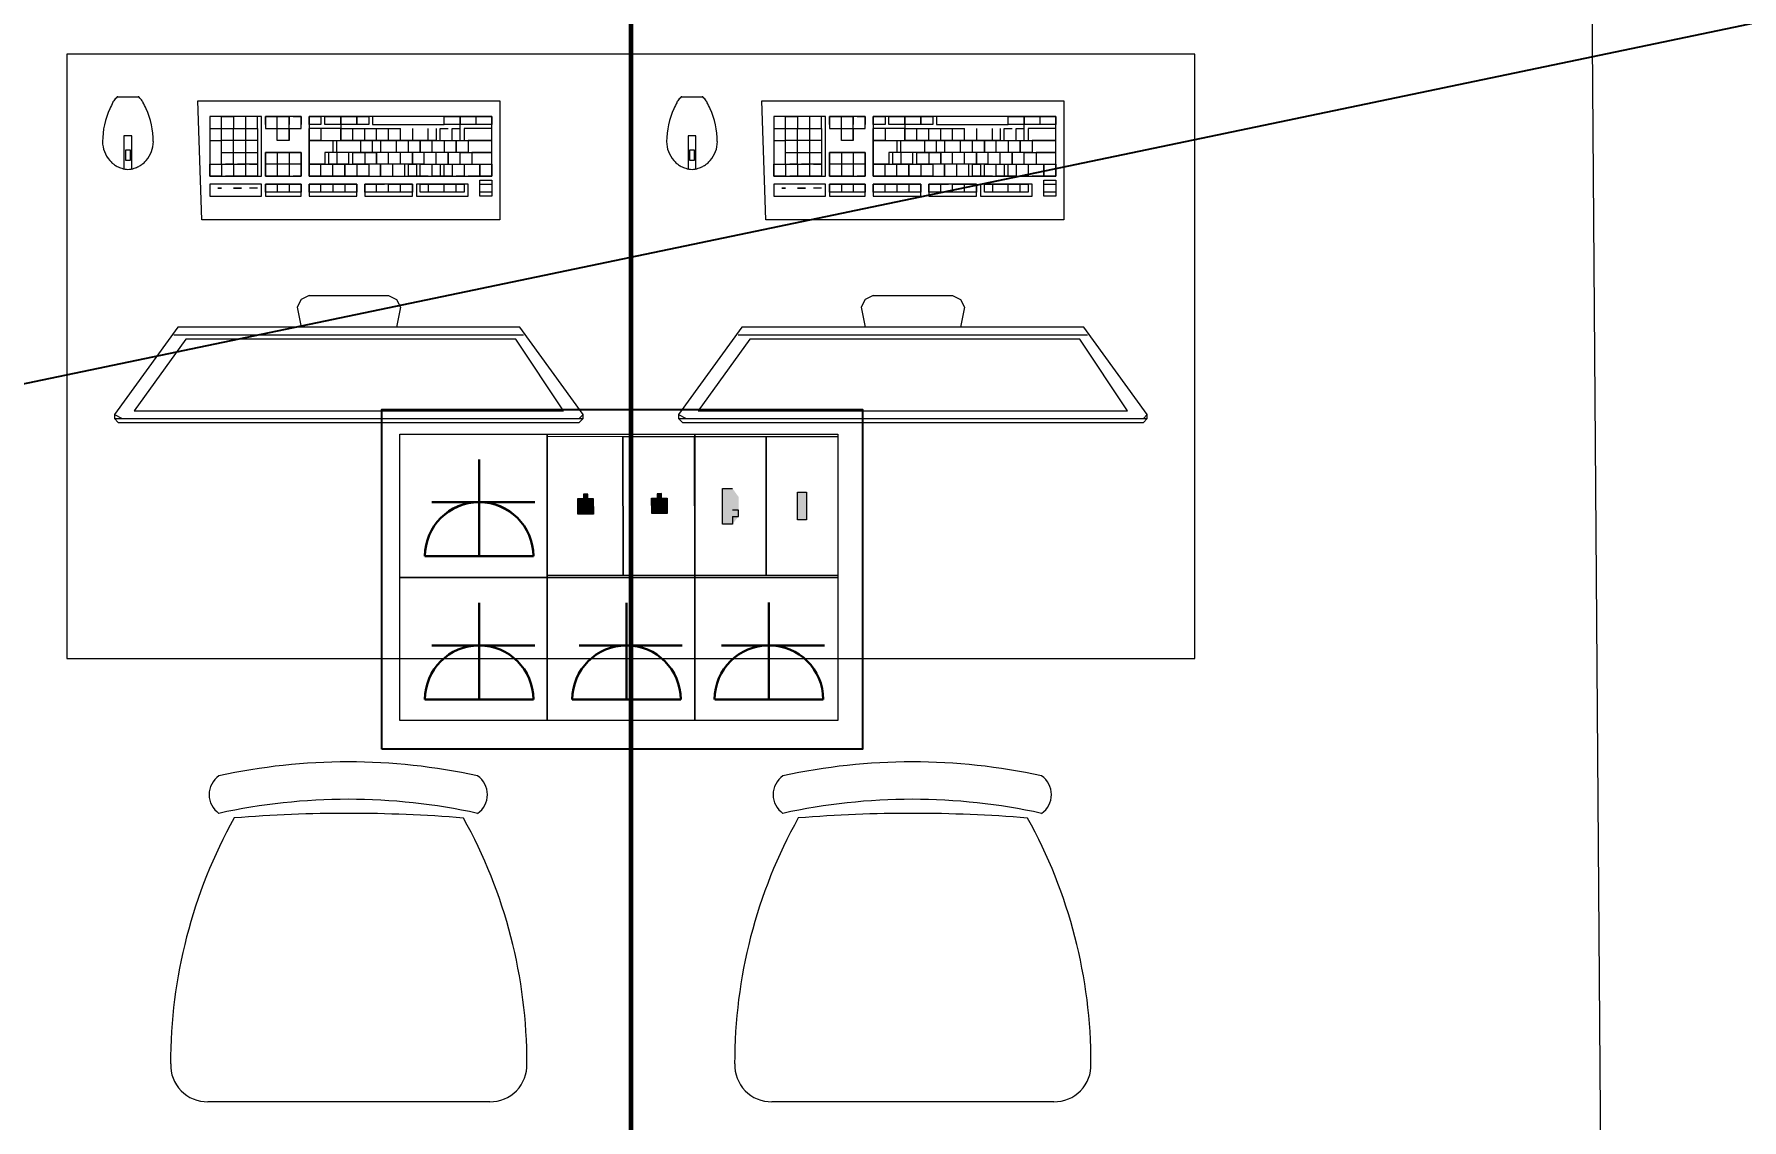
# Model space of a CAD drawing. Header units: millimetres. Extents: x -32 to 417638015, y -35 to 175284279.
# Drawn here: x 417443556 to 417445676, y 175256852 to 175258199 of the extents above; entities that cross this region are included whole.
import ezdxf
from ezdxf import colors
from ezdxf.entities.mleader import LeaderData, LeaderLine
from ezdxf.math import Vec2, Vec3

# ---------------------------------------------------------------- set-up
doc = ezdxf.new("R2010")
doc.units = ezdxf.units.MM
for name, color, linetype, lineweight in [('_ЭМ_В полу', 26, 'Кабель в трубе', 60), ('Перекрытие', 7, 'Continuous', 18), ('ТХ', 5, 'Continuous', 0), ('ТХ_Задание ЭОМ_СС', 6, 'Continuous', 0), ('ШТРИХОВКА', 252, 'Continuous', 15), ('Электро', 250, 'Continuous', 25), ('ЭОМ_Кабель для СУП', 150, 'Continuous', 9)]:
    doc.layers.add(name, color=color, linetype=linetype, lineweight=lineweight)
for name, color, linetype in [('_ЭМ_Надписи', 7, 'Continuous'), ('PDF _СС_розетки', 7, 'Continuous'), ('ВНУТРЯНКА', 1, 'Continuous')]:
    doc.layers.add(name, color=color, linetype=linetype)
doc.layers.add('PDF _ЭОМ _розетки', color=7, linetype='Continuous', true_color=0xeb0000)
doc.styles.add('ELine', font='txt.shx')
doc.styles.add('ЭОМ', font='isocpeur.ttf', dxfattribs={"width": 0.85, "height": 250})
doc.linetypes.add('TRAY', pattern='A,12.119257,["_",ELine,S=4.5,R=90,X=0,Y=-1.555839],0.750382,["_",ELine,S=4.5,R=0,X=0,Y=-0.805849],1.314849,["_",ELine,S=4.5,R=0,X=0,Y=-0.805849],2.250029,["_",ELine,S=4.5,R=90,X=0,Y=-1.555839],13.565483', length=30)
doc.linetypes.add('Кабель в трубе', pattern='A,8,[133,ltypeshp.shx,S=1,R=0,X=10,Y=1.3],-3,[130,ltypeshp.shx,S=1.5,R=-45,X=-1.5,Y=0],8', length=19)

# ---------------------------------------------------------------- blocks, each defined once
blk = doc.blocks.new('_ЭМ_ТХ2_4 Этаж')
at = {"color": 8, "linetype": 'Continuous'}
for p, q in [((59869.4, 25179.6), (59519.3, 25179.6)), ((60569.4, 25179.6), (60219.3, 25179.6))]:
    blk.add_line(p, q, dxfattribs=at)
for centre, radius, start, end in [((59549, 25560.7), 28.1, 124.2904, 235.7099), ((59693.6, 24853.9), 747.5, 77.6022, 102.398), ((59838.3, 25560.7), 28.1, 304.2917, 55.7085), ((60249, 25560.7), 28.1, 124.2904, 235.7099), ((60393.6, 24853.9), 747.5, 77.6022, 102.398), ((60538.3, 25560.7), 28.1, 304.2917, 55.7085), ((59693.6, 24807.4), 747.5, 77.6022, 102.398), ((60393.6, 24807.4), 747.5, 77.6022, 102.398), ((60097.7, 25228), 624.5, 150.8941, 180.122), ((59693.6, 23775.6), 1761.9, 85.3454, 94.6062), ((59290.9, 25228), 624.5, 359.8785, 29.0932), ((60797.7, 25228), 624.5, 150.8941, 180.122), ((60393.6, 23775.6), 1761.9, 85.3454, 94.6062), ((59990.9, 25228), 624.5, 359.8785, 29.0932), ((59518.7, 25225), 45.4, 177.8134, 270.7481), ((59870, 25225), 45.4, 269.2521, 2.1865), ((60218.7, 25225), 45.4, 177.8134, 270.7481), ((60570, 25225), 45.4, 269.2521, 2.1865)]:
    blk.add_arc(centre, radius, start, end, dxfattribs=at)
at = {"layer": 'ТХ', "color": 8, "linetype": 'Continuous', "ltscale": 100}
for p, q in [((59407.5, 26426.8), (59418.2, 26426.8)), ((59418.2, 26426.8), (59433, 26426.8)), ((60107.5, 26426.8), (60118.2, 26426.8)), ((60118.2, 26426.8), (60133, 26426.8)), ((59635.2, 26175.3), (59630.2, 26165.5)), ((59635.2, 26175.3), (59630.2, 26165.5)), ((59645, 26180.2), (59635.2, 26175.3)), ((59645, 26180.2), (59635.2, 26175.3)), ((59645, 26180.2), (59694.3, 26180.2)), ((59645, 26180.2), (59694.3, 26180.2)), ((59694.3, 26180.2), (59743.7, 26180.2)), ((59694.3, 26180.2), (59743.7, 26180.2)), ((59743.7, 26180.2), (59753.5, 26175.3)), ((59743.7, 26180.2), (59753.5, 26175.3)), ((59753.5, 26175.3), (59758.4, 26165.5)), ((59753.5, 26175.3), (59758.4, 26165.5)), ((60335.2, 26175.3), (60330.2, 26165.5)), ((60335.2, 26175.3), (60330.2, 26165.5)), ((60345, 26180.2), (60335.2, 26175.3)), ((60345, 26180.2), (60335.2, 26175.3)), ((60345, 26180.2), (60394.3, 26180.2)), ((60345, 26180.2), (60394.3, 26180.2)), ((60394.3, 26180.2), (60443.7, 26180.2)), ((60394.3, 26180.2), (60443.7, 26180.2)), ((60443.7, 26180.2), (60453.5, 26175.3)), ((60443.7, 26180.2), (60453.5, 26175.3)), ((60453.5, 26175.3), (60458.4, 26165.5)), ((60453.5, 26175.3), (60458.4, 26165.5)), ((59630.2, 26165.5), (59635.2, 26140.8)), ((59758.4, 26165.5), (59753.5, 26140.8)), ((60330.2, 26165.5), (60335.2, 26140.8)), ((60458.4, 26165.5), (60453.5, 26140.8))]:
    blk.add_line(p, q, dxfattribs=at)
at = {"layer": 'ТХ', "color": 8}
for points in [[(59344.3, 25729.6), (60744.3, 25729.6), (60744.3, 26479.6), (59344.3, 26479.6)], [(59417.6, 26347.9), (59417.6, 26360.8), (59422.9, 26360.8), (59422.9, 26347.9)], [(60117.6, 26347.9), (60117.6, 26360.8), (60122.9, 26360.8), (60122.9, 26347.9)]]:
    blk.add_lwpolyline(points, close=True, dxfattribs=at)
at = {"layer": 'ТХ', "color": 8, "linetype": 'Continuous', "ltscale": 100}
for points in [[(59506.9, 26421.9), (59881.7, 26421.9)], [(59881.7, 26273.9), (59511.9, 26273.9), (59506.9, 26421.9)], [(59881.7, 26421.9), (59881.7, 26273.9)], [(60206.9, 26421.9), (60581.7, 26421.9)], [(60581.7, 26273.9), (60211.9, 26273.9), (60206.9, 26421.9)], [(60581.7, 26421.9), (60581.7, 26273.9)], [(59521.7, 26402.2), (59521.7, 26328.2)], [(59585.8, 26402.2), (59521.7, 26402.2)], [(59521.7, 26402.2), (59521.7, 26343)], [(59536.5, 26402.2), (59521.7, 26402.2)], [(59521.7, 26387.4), (59551.3, 26387.4)], [(59536.5, 26343), (59536.5, 26402.2)], [(59536.5, 26402.2), (59551.3, 26402.2)], [(59536.5, 26387.4), (59536.5, 26402.2)], [(59536.5, 26343), (59536.5, 26387.4)], [(59551.3, 26402.2), (59551.3, 26387.4)], [(59551.3, 26402.2), (59551.3, 26387.4)], [(59551.3, 26343), (59551.3, 26387.4)], [(59551.3, 26387.4), (59580.9, 26387.4)], [(59580.9, 26402.2), (59556.3, 26402.2)], [(59556.3, 26387.4), (59580.9, 26387.4)], [(59566.1, 26402.2), (59566.1, 26328.2)], [(59580.9, 26387.4), (59580.9, 26402.2)], [(59580.9, 26387.4), (59580.9, 26343)], [(59585.8, 26328.2), (59585.8, 26402.2)], [(59590.8, 26402.2), (59620.4, 26402.2)], [(59590.8, 26392.3), (59590.8, 26402.2)], [(59590.8, 26402.2), (59590.8, 26387.4)], [(59635.2, 26402.2), (59590.8, 26402.2)], [(59590.8, 26387.4), (59605.6, 26387.4)], [(59590.8, 26387.4), (59635.2, 26387.4)], [(59605.6, 26387.4), (59605.6, 26402.2)], [(59605.6, 26372.6), (59605.6, 26387.4)], [(59620.4, 26372.6), (59605.6, 26372.6), (59605.6, 26387.4)], [(59620.4, 26402.2), (59620.4, 26392.3)], [(59620.4, 26372.6), (59620.4, 26402.2)], [(59620.4, 26387.4), (59620.4, 26372.6)], [(59625.3, 26402.2), (59635.2, 26402.2)], [(59635.2, 26402.2), (59635.2, 26392.3)], [(59635.2, 26387.4), (59635.2, 26402.2)], [(59645, 26402.2), (59645, 26328.2)], [(59871.9, 26402.2), (59645, 26402.2)], [(59645, 26402.2), (59659.8, 26402.2)], [(59645, 26392.3), (59645, 26402.2)], [(59659.8, 26392.3), (59645, 26392.3)], [(59645, 26372.6), (59645, 26387.4)], [(59684.5, 26387.4), (59645, 26387.4)], [(59659.8, 26402.2), (59659.8, 26392.3)], [(59659.8, 26372.6), (59684.5, 26372.6), (59684.5, 26387.4)], [(59659.8, 26387.4), (59659.8, 26372.6)], [(59659.8, 26387.4), (59659.8, 26372.6)], [(59664.7, 26402.2), (59684.5, 26402.2)], [(59664.7, 26392.3), (59664.7, 26402.2)], [(59684.5, 26392.3), (59664.7, 26392.3)], [(59684.5, 26402.2), (59719, 26402.2)], [(59684.5, 26402.2), (59684.5, 26372.6)], [(59684.5, 26392.3), (59684.5, 26402.2)], [(59719, 26392.3), (59684.5, 26392.3)], [(59684.5, 26387.4), (59714.1, 26387.4)], [(59699.3, 26372.6), (59699.3, 26387.4)], [(59704.2, 26392.3), (59704.2, 26402.2)], [(59704.2, 26402.2), (59704.2, 26392.3)], [(59714.1, 26372.6), (59714.1, 26387.4)], [(59714.1, 26387.4), (59758.4, 26387.4)], [(59719, 26402.2), (59719, 26392.3)], [(59723.9, 26402.2), (59723.9, 26392.3)], [(59812.7, 26402.2), (59723.9, 26402.2)], [(59723.9, 26392.3), (59812.7, 26392.3)], [(59728.9, 26372.6), (59728.9, 26387.4)], [(59743.7, 26372.6), (59743.7, 26387.4)], [(59758.4, 26372.6), (59758.4, 26387.4)], [(59773.2, 26387.4), (59773.2, 26372.6)], [(59793, 26372.6), (59793, 26387.4)], [(59802.8, 26387.4), (59802.8, 26372.6)], [(59807.8, 26387.4), (59817.6, 26387.4)], [(59807.8, 26372.6), (59807.8, 26387.4)], [(59812.7, 26402.2), (59832.4, 26402.2)], [(59812.7, 26392.3), (59812.7, 26402.2)], [(59812.7, 26392.3), (59812.7, 26402.2)], [(59871.9, 26392.3), (59812.7, 26392.3)], [(59822.6, 26387.4), (59832.4, 26387.4)], [(59822.6, 26372.6), (59822.6, 26387.4)], [(59832.4, 26402.2), (59871.9, 26402.2)], [(59832.4, 26372.6), (59832.4, 26402.2)], [(59832.4, 26402.2), (59832.4, 26392.3)], [(59837.4, 26387.4), (59837.4, 26372.6)], [(59871.9, 26387.4), (59837.4, 26387.4)], [(59852.1, 26402.2), (59852.1, 26392.3)], [(59871.9, 26328.2), (59871.9, 26402.2)], [(59871.9, 26402.2), (59871.9, 26392.3)], [(59871.9, 26372.6), (59871.9, 26387.4)], [(60221.7, 26402.2), (60221.7, 26328.2)], [(60285.8, 26402.2), (60221.7, 26402.2)], [(60221.7, 26402.2), (60221.7, 26343)], [(60236.5, 26402.2), (60221.7, 26402.2)], [(60221.7, 26387.4), (60251.3, 26387.4)], [(60236.5, 26343), (60236.5, 26402.2)], [(60236.5, 26402.2), (60251.3, 26402.2)], [(60236.5, 26387.4), (60236.5, 26402.2)], [(60236.5, 26343), (60236.5, 26387.4)], [(60251.3, 26402.2), (60251.3, 26387.4)], [(60251.3, 26402.2), (60251.3, 26387.4)], [(60251.3, 26343), (60251.3, 26387.4)], [(60251.3, 26387.4), (60280.9, 26387.4)], [(60280.9, 26402.2), (60256.3, 26402.2)], [(60256.3, 26387.4), (60280.9, 26387.4)], [(60266.1, 26402.2), (60266.1, 26328.2)], [(60280.9, 26387.4), (60280.9, 26402.2)], [(60280.9, 26387.4), (60280.9, 26343)], [(60285.8, 26328.2), (60285.8, 26402.2)], [(60290.8, 26402.2), (60320.4, 26402.2)], [(60290.8, 26392.3), (60290.8, 26402.2)], [(60290.8, 26402.2), (60290.8, 26387.4)], [(60335.2, 26402.2), (60290.8, 26402.2)], [(60290.8, 26387.4), (60305.6, 26387.4)], [(60290.8, 26387.4), (60335.2, 26387.4)], [(60305.6, 26387.4), (60305.6, 26402.2)], [(60305.6, 26372.6), (60305.6, 26387.4)], [(60320.4, 26372.6), (60305.6, 26372.6), (60305.6, 26387.4)], [(60320.4, 26402.2), (60320.4, 26392.3)], [(60320.4, 26372.6), (60320.4, 26402.2)], [(60320.4, 26387.4), (60320.4, 26372.6)], [(60325.3, 26402.2), (60335.2, 26402.2)], [(60335.2, 26402.2), (60335.2, 26392.3)], [(60335.2, 26387.4), (60335.2, 26402.2)], [(60345, 26402.2), (60345, 26328.2)], [(60571.9, 26402.2), (60345, 26402.2)], [(60345, 26402.2), (60359.8, 26402.2)], [(60345, 26392.3), (60345, 26402.2)], [(60359.8, 26392.3), (60345, 26392.3)], [(60345, 26372.6), (60345, 26387.4)], [(60384.5, 26387.4), (60345, 26387.4)], [(60359.8, 26402.2), (60359.8, 26392.3)], [(60359.8, 26372.6), (60384.5, 26372.6), (60384.5, 26387.4)], [(60359.8, 26387.4), (60359.8, 26372.6)], [(60359.8, 26387.4), (60359.8, 26372.6)], [(60364.7, 26402.2), (60384.5, 26402.2)], [(60364.7, 26392.3), (60364.7, 26402.2)], [(60384.5, 26392.3), (60364.7, 26392.3)], [(60384.5, 26402.2), (60419, 26402.2)], [(60384.5, 26402.2), (60384.5, 26372.6)], [(60384.5, 26392.3), (60384.5, 26402.2)], [(60419, 26392.3), (60384.5, 26392.3)], [(60384.5, 26387.4), (60414.1, 26387.4)], [(60399.3, 26372.6), (60399.3, 26387.4)], [(60404.2, 26392.3), (60404.2, 26402.2)], [(60404.2, 26402.2), (60404.2, 26392.3)], [(60414.1, 26372.6), (60414.1, 26387.4)], [(60414.1, 26387.4), (60458.4, 26387.4)], [(60419, 26402.2), (60419, 26392.3)], [(60423.9, 26402.2), (60423.9, 26392.3)], [(60512.7, 26402.2), (60423.9, 26402.2)], [(60423.9, 26392.3), (60512.7, 26392.3)], [(60428.9, 26372.6), (60428.9, 26387.4)], [(60443.7, 26372.6), (60443.7, 26387.4)], [(60458.4, 26372.6), (60458.4, 26387.4)], [(60473.2, 26387.4), (60473.2, 26372.6)], [(60493, 26372.6), (60493, 26387.4)], [(60502.8, 26387.4), (60502.8, 26372.6)], [(60507.8, 26387.4), (60517.6, 26387.4)], [(60507.8, 26372.6), (60507.8, 26387.4)], [(60512.7, 26402.2), (60532.4, 26402.2)], [(60512.7, 26392.3), (60512.7, 26402.2)], [(60512.7, 26392.3), (60512.7, 26402.2)], [(60571.9, 26392.3), (60512.7, 26392.3)], [(60522.6, 26387.4), (60532.4, 26387.4)], [(60522.6, 26372.6), (60522.6, 26387.4)], [(60532.4, 26402.2), (60571.9, 26402.2)], [(60532.4, 26372.6), (60532.4, 26402.2)], [(60532.4, 26402.2), (60532.4, 26392.3)], [(60537.4, 26387.4), (60537.4, 26372.6)], [(60571.9, 26387.4), (60537.4, 26387.4)], [(60552.1, 26402.2), (60552.1, 26392.3)], [(60571.9, 26328.2), (60571.9, 26402.2)], [(60571.9, 26402.2), (60571.9, 26392.3)], [(60571.9, 26372.6), (60571.9, 26387.4)], [(59521.7, 26372.6), (59536.5, 26372.6)], [(59566.1, 26372.6), (59536.5, 26372.6)], [(59580.9, 26372.6), (59566.1, 26372.6)], [(59620.4, 26372.6), (59605.6, 26372.6)], [(59645, 26372.6), (59674.6, 26372.6)], [(59659.8, 26372.6), (59645, 26372.6)], [(59645, 26343), (59645, 26372.6)], [(59674.6, 26372.6), (59674.6, 26357.8), (59664.7, 26357.8), (59664.7, 26343)], [(59679.5, 26357.8), (59679.5, 26372.6)], [(59679.5, 26372.6), (59689.4, 26372.6)], [(59802.8, 26372.6), (59684.5, 26372.6)], [(59689.4, 26372.6), (59797.9, 26372.6)], [(59709.1, 26357.8), (59709.1, 26372.6)], [(59728.9, 26372.6), (59714.1, 26372.6)], [(59723.9, 26357.8), (59723.9, 26372.6)], [(59733.8, 26372.6), (59733.8, 26357.8)], [(59753.5, 26357.8), (59753.5, 26372.6)], [(59768.3, 26357.8), (59768.3, 26372.6)], [(59797.9, 26372.6), (59812.7, 26372.6)], [(59797.9, 26357.8), (59797.9, 26372.6)], [(59807.8, 26372.6), (59842.3, 26372.6)], [(59812.7, 26372.6), (59812.7, 26357.8)], [(59827.5, 26372.6), (59827.5, 26357.8)], [(59827.5, 26357.8), (59827.5, 26372.6)], [(59837.4, 26372.6), (59871.9, 26372.6)], [(59871.9, 26372.6), (59842.3, 26372.6)], [(59842.3, 26372.6), (59842.3, 26357.8)], [(59842.3, 26372.6), (59842.3, 26357.8)], [(59847.2, 26343), (59871.9, 26343), (59871.9, 26357.8), (59871.9, 26372.6)], [(60221.7, 26372.6), (60236.5, 26372.6)], [(60266.1, 26372.6), (60236.5, 26372.6)], [(60280.9, 26372.6), (60266.1, 26372.6)], [(60320.4, 26372.6), (60305.6, 26372.6)], [(60345, 26372.6), (60374.6, 26372.6)], [(60359.8, 26372.6), (60345, 26372.6)], [(60345, 26343), (60345, 26372.6)], [(60374.6, 26372.6), (60374.6, 26357.8), (60364.7, 26357.8), (60364.7, 26343)], [(60379.5, 26357.8), (60379.5, 26372.6)], [(60379.5, 26372.6), (60389.4, 26372.6)], [(60502.8, 26372.6), (60384.5, 26372.6)], [(60389.4, 26372.6), (60497.9, 26372.6)], [(60409.1, 26357.8), (60409.1, 26372.6)], [(60428.9, 26372.6), (60414.1, 26372.6)], [(60423.9, 26357.8), (60423.9, 26372.6)], [(60433.8, 26372.6), (60433.8, 26357.8)], [(60453.5, 26357.8), (60453.5, 26372.6)], [(60468.3, 26357.8), (60468.3, 26372.6)], [(60497.9, 26372.6), (60512.7, 26372.6)], [(60497.9, 26357.8), (60497.9, 26372.6)], [(60507.8, 26372.6), (60542.3, 26372.6)], [(60512.7, 26372.6), (60512.7, 26357.8)], [(60527.5, 26372.6), (60527.5, 26357.8)], [(60527.5, 26357.8), (60527.5, 26372.6)], [(60537.4, 26372.6), (60571.9, 26372.6)], [(60571.9, 26372.6), (60542.3, 26372.6)], [(60542.3, 26372.6), (60542.3, 26357.8)], [(60542.3, 26372.6), (60542.3, 26357.8)], [(60547.2, 26343), (60571.9, 26343), (60571.9, 26357.8), (60571.9, 26372.6)], [(59536.5, 26357.8), (59551.3, 26357.8)], [(59551.3, 26357.8), (59580.9, 26357.8)], [(59590.8, 26343), (59590.8, 26357.8)], [(59590.8, 26357.8), (59590.8, 26328.2)], [(59590.8, 26357.8), (59635.2, 26357.8)], [(59635.2, 26357.8), (59590.8, 26357.8)], [(59605.6, 26357.8), (59605.6, 26343)], [(59620.4, 26357.8), (59620.4, 26328.2)], [(59635.2, 26328.2), (59635.2, 26357.8)], [(59635.2, 26357.8), (59635.2, 26343)], [(59704.2, 26357.8), (59669.7, 26357.8)], [(59669.7, 26343), (59669.7, 26357.8)], [(59679.5, 26357.8), (59679.5, 26343)], [(59694.3, 26343), (59694.3, 26357.8)], [(59699.3, 26343), (59699.3, 26357.8)], [(59699.3, 26357.8), (59728.9, 26357.8)], [(59723.9, 26357.8), (59704.2, 26357.8)], [(59714.1, 26357.8), (59714.1, 26343)], [(59827.5, 26357.8), (59723.9, 26357.8)], [(59728.9, 26343), (59728.9, 26357.8)], [(59728.9, 26357.8), (59728.9, 26343)], [(59743.7, 26343), (59743.7, 26357.8)], [(59758.4, 26343), (59758.4, 26357.8)], [(59773.2, 26357.8), (59773.2, 26343)], [(59773.2, 26343), (59773.2, 26357.8)], [(59788, 26343), (59788, 26357.8)], [(59802.8, 26343), (59802.8, 26357.8)], [(59842.3, 26357.8), (59817.6, 26357.8)], [(59817.6, 26343), (59817.6, 26357.8)], [(59817.6, 26357.8), (59817.6, 26343)], [(59832.4, 26357.8), (59847.2, 26357.8)], [(59832.4, 26343), (59832.4, 26357.8)], [(59842.3, 26357.8), (59871.9, 26357.8)], [(59847.2, 26357.8), (59847.2, 26343)], [(59847.2, 26357.8), (59847.2, 26343)], [(59871.9, 26357.8), (59847.2, 26357.8)], [(60236.5, 26357.8), (60251.3, 26357.8)], [(60251.3, 26357.8), (60280.9, 26357.8)], [(60290.8, 26343), (60290.8, 26357.8)], [(60290.8, 26357.8), (60290.8, 26328.2)], [(60290.8, 26357.8), (60335.2, 26357.8)], [(60335.2, 26357.8), (60290.8, 26357.8)], [(60305.6, 26357.8), (60305.6, 26343)], [(60320.4, 26357.8), (60320.4, 26328.2)], [(60335.2, 26328.2), (60335.2, 26357.8)], [(60335.2, 26357.8), (60335.2, 26343)], [(60404.2, 26357.8), (60369.7, 26357.8)], [(60369.7, 26343), (60369.7, 26357.8)], [(60379.5, 26357.8), (60379.5, 26343)], [(60394.3, 26343), (60394.3, 26357.8)], [(60399.3, 26343), (60399.3, 26357.8)], [(60399.3, 26357.8), (60428.9, 26357.8)], [(60423.9, 26357.8), (60404.2, 26357.8)], [(60414.1, 26357.8), (60414.1, 26343)], [(60527.5, 26357.8), (60423.9, 26357.8)], [(60428.9, 26343), (60428.9, 26357.8)], [(60428.9, 26357.8), (60428.9, 26343)], [(60443.7, 26343), (60443.7, 26357.8)], [(60458.4, 26343), (60458.4, 26357.8)], [(60473.2, 26357.8), (60473.2, 26343)], [(60473.2, 26343), (60473.2, 26357.8)], [(60488, 26343), (60488, 26357.8)], [(60502.8, 26343), (60502.8, 26357.8)], [(60542.3, 26357.8), (60517.6, 26357.8)], [(60517.6, 26343), (60517.6, 26357.8)], [(60517.6, 26357.8), (60517.6, 26343)], [(60532.4, 26357.8), (60547.2, 26357.8)], [(60532.4, 26343), (60532.4, 26357.8)], [(60542.3, 26357.8), (60571.9, 26357.8)], [(60547.2, 26357.8), (60547.2, 26343)], [(60547.2, 26357.8), (60547.2, 26343)], [(60571.9, 26357.8), (60547.2, 26357.8)], [(59521.7, 26343), (59566.1, 26343)], [(59521.7, 26328.2), (59521.7, 26343)], [(59521.7, 26343), (59536.5, 26343)], [(59536.5, 26328.2), (59521.7, 26328.2)], [(59521.7, 26328.2), (59585.8, 26328.2)], [(59536.5, 26343), (59536.5, 26328.2)], [(59551.3, 26343), (59541.5, 26343)], [(59580.9, 26328.2), (59541.5, 26328.2)], [(59551.3, 26343), (59551.3, 26328.2)], [(59580.9, 26343), (59556.3, 26343)], [(59571, 26343), (59580.9, 26343)], [(59580.9, 26343), (59580.9, 26328.2)], [(59590.8, 26328.2), (59590.8, 26343)], [(59635.2, 26343), (59590.8, 26343)], [(59605.6, 26328.2), (59590.8, 26328.2)], [(59590.8, 26328.2), (59635.2, 26328.2)], [(59605.6, 26343), (59605.6, 26328.2)], [(59620.4, 26328.2), (59605.6, 26328.2)], [(59635.2, 26328.2), (59625.3, 26328.2)], [(59635.2, 26343), (59635.2, 26328.2)], [(59645, 26343), (59659.8, 26343)], [(59645, 26328.2), (59645, 26343)], [(59664.7, 26343), (59645, 26343)], [(59645, 26328.2), (59871.9, 26328.2)], [(59674.6, 26328.2), (59645, 26328.2)], [(59659.8, 26328.2), (59659.8, 26343)], [(59659.8, 26343), (59674.6, 26343)], [(59694.3, 26343), (59669.7, 26343)], [(59674.6, 26343), (59719, 26343)], [(59674.6, 26328.2), (59674.6, 26343)], [(59689.4, 26328.2), (59674.6, 26328.2)], [(59704.2, 26328.2), (59689.4, 26328.2)], [(59728.9, 26343), (59699.3, 26343)], [(59704.2, 26343), (59704.2, 26328.2)], [(59719, 26328.2), (59704.2, 26328.2)], [(59788, 26343), (59719, 26343)], [(59719, 26343), (59719, 26328.2)], [(59743.7, 26343), (59728.9, 26343)], [(59748.6, 26343), (59748.6, 26328.2)], [(59763.4, 26343), (59763.4, 26328.2)], [(59768.3, 26343), (59778.2, 26343)], [(59768.3, 26328.2), (59768.3, 26343)], [(59793, 26328.2), (59768.3, 26328.2)], [(59778.2, 26343), (59778.2, 26328.2)], [(59783.1, 26343), (59793, 26343)], [(59783.1, 26328.2), (59783.1, 26343)], [(59788, 26343), (59871.9, 26343)], [(59797.9, 26328.2), (59797.9, 26343)], [(59822.6, 26328.2), (59797.9, 26328.2)], [(59807.8, 26343), (59807.8, 26328.2)], [(59812.7, 26328.2), (59812.7, 26343)], [(59822.6, 26343), (59822.6, 26328.2)], [(59837.4, 26328.2), (59827.5, 26328.2)], [(59837.4, 26343), (59837.4, 26328.2)], [(59871.9, 26328.2), (59842.3, 26328.2)], [(59857.1, 26343), (59857.1, 26328.2)], [(59857.1, 26328.2), (59857.1, 26343)], [(59857.1, 26323.3), (59871.9, 26323.3)], [(59857.1, 26303.5), (59857.1, 26323.3)], [(59871.9, 26343), (59871.9, 26328.2)], [(59871.9, 26323.3), (59871.9, 26303.5)], [(60221.7, 26343), (60266.1, 26343)], [(60221.7, 26328.2), (60221.7, 26343)], [(60221.7, 26343), (60236.5, 26343)], [(60236.5, 26328.2), (60221.7, 26328.2)], [(60221.7, 26328.2), (60285.8, 26328.2)], [(60236.5, 26343), (60236.5, 26328.2)], [(60251.3, 26343), (60241.5, 26343)], [(60280.9, 26328.2), (60241.5, 26328.2)], [(60251.3, 26343), (60251.3, 26328.2)], [(60280.9, 26343), (60256.3, 26343)], [(60271, 26343), (60280.9, 26343)], [(60280.9, 26343), (60280.9, 26328.2)], [(60290.8, 26328.2), (60290.8, 26343)], [(60335.2, 26343), (60290.8, 26343)], [(60305.6, 26328.2), (60290.8, 26328.2)], [(60290.8, 26328.2), (60335.2, 26328.2)], [(60305.6, 26343), (60305.6, 26328.2)], [(60320.4, 26328.2), (60305.6, 26328.2)], [(60335.2, 26328.2), (60325.3, 26328.2)], [(60335.2, 26343), (60335.2, 26328.2)], [(60345, 26343), (60359.8, 26343)], [(60345, 26328.2), (60345, 26343)], [(60364.7, 26343), (60345, 26343)], [(60345, 26328.2), (60571.9, 26328.2)], [(60374.6, 26328.2), (60345, 26328.2)], [(60359.8, 26328.2), (60359.8, 26343)], [(60359.8, 26343), (60374.6, 26343)], [(60394.3, 26343), (60369.7, 26343)], [(60374.6, 26343), (60419, 26343)], [(60374.6, 26328.2), (60374.6, 26343)], [(60389.4, 26328.2), (60374.6, 26328.2)], [(60404.2, 26328.2), (60389.4, 26328.2)], [(60428.9, 26343), (60399.3, 26343)], [(60404.2, 26343), (60404.2, 26328.2)], [(60419, 26328.2), (60404.2, 26328.2)], [(60488, 26343), (60419, 26343)], [(60419, 26343), (60419, 26328.2)], [(60443.7, 26343), (60428.9, 26343)], [(60448.6, 26343), (60448.6, 26328.2)], [(60463.4, 26343), (60463.4, 26328.2)], [(60468.3, 26343), (60478.2, 26343)], [(60468.3, 26328.2), (60468.3, 26343)], [(60493, 26328.2), (60468.3, 26328.2)], [(60478.2, 26343), (60478.2, 26328.2)], [(60483.1, 26343), (60493, 26343)], [(60483.1, 26328.2), (60483.1, 26343)], [(60488, 26343), (60571.9, 26343)], [(60497.9, 26328.2), (60497.9, 26343)], [(60522.6, 26328.2), (60497.9, 26328.2)], [(60507.8, 26343), (60507.8, 26328.2)], [(60512.7, 26328.2), (60512.7, 26343)], [(60522.6, 26343), (60522.6, 26328.2)], [(60537.4, 26328.2), (60527.5, 26328.2)], [(60537.4, 26343), (60537.4, 26328.2)], [(60571.9, 26328.2), (60542.3, 26328.2)], [(60557.1, 26343), (60557.1, 26328.2)], [(60557.1, 26328.2), (60557.1, 26343)], [(60557.1, 26323.3), (60571.9, 26323.3)], [(60557.1, 26303.5), (60557.1, 26323.3)], [(60571.9, 26343), (60571.9, 26328.2)], [(60571.9, 26323.3), (60571.9, 26303.5)], [(59521.7, 26318.3), (59521.7, 26303.5)], [(59585.8, 26318.3), (59521.7, 26318.3)], [(59521.7, 26303.5), (59585.8, 26303.5)], [(59531.6, 26313.4), (59536.5, 26313.4)], [(59536.5, 26313.4), (59531.6, 26313.4)], [(59551.3, 26313.4), (59561.2, 26313.4)], [(59561.2, 26313.4), (59551.3, 26313.4)], [(59580.9, 26313.4), (59571, 26313.4)], [(59580.9, 26313.4), (59571, 26313.4)], [(59585.8, 26303.5), (59585.8, 26318.3)], [(59590.8, 26318.3), (59635.2, 26318.3)], [(59635.2, 26318.3), (59590.8, 26318.3)], [(59590.8, 26308.5), (59590.8, 26318.3)], [(59590.8, 26318.3), (59590.8, 26303.5)], [(59635.2, 26308.5), (59590.8, 26308.5)], [(59590.8, 26303.5), (59635.2, 26303.5)], [(59605.6, 26318.3), (59605.6, 26308.5)], [(59620.4, 26318.3), (59620.4, 26308.5)], [(59635.2, 26318.3), (59635.2, 26308.5)], [(59635.2, 26303.5), (59635.2, 26318.3)], [(59674.6, 26318.3), (59674.6, 26308.5), (59645, 26308.5)], [(59645, 26318.3), (59674.6, 26318.3)], [(59645, 26308.5), (59645, 26318.3), (59645, 26303.5)], [(59704.2, 26318.3), (59645, 26318.3)], [(59645, 26303.5), (59704.2, 26303.5)], [(59659.8, 26308.5), (59659.8, 26318.3)], [(59674.6, 26318.3), (59689.4, 26318.3)], [(59704.2, 26308.5), (59674.6, 26308.5)], [(59689.4, 26318.3), (59704.2, 26318.3)], [(59689.4, 26318.3), (59689.4, 26308.5)], [(59704.2, 26318.3), (59704.2, 26308.5)], [(59704.2, 26303.5), (59704.2, 26318.3)], [(59714.1, 26318.3), (59738.7, 26318.3)], [(59714.1, 26308.5), (59714.1, 26318.3)], [(59714.1, 26318.3), (59714.1, 26303.5)], [(59773.2, 26318.3), (59714.1, 26318.3)], [(59743.7, 26308.5), (59714.1, 26308.5)], [(59714.1, 26303.5), (59773.2, 26303.5)], [(59728.9, 26308.5), (59728.9, 26318.3)], [(59743.7, 26308.5), (59743.7, 26318.3), (59773.2, 26318.3)], [(59773.2, 26308.5), (59743.7, 26308.5)], [(59758.4, 26308.5), (59758.4, 26318.3)], [(59773.2, 26318.3), (59773.2, 26308.5)], [(59773.2, 26303.5), (59773.2, 26318.3)], [(59842.3, 26318.3), (59778.2, 26318.3)], [(59778.2, 26318.3), (59778.2, 26303.5)], [(59778.2, 26303.5), (59842.3, 26303.5)], [(59783.1, 26308.5), (59783.1, 26318.3)], [(59783.1, 26318.3), (59837.4, 26318.3)], [(59837.4, 26308.5), (59783.1, 26308.5)], [(59793, 26318.3), (59793, 26308.5)], [(59812.7, 26308.5), (59812.7, 26318.3)], [(59827.5, 26308.5), (59827.5, 26318.3)], [(59837.4, 26318.3), (59837.4, 26308.5)], [(59842.3, 26303.5), (59842.3, 26318.3)], [(59857.1, 26318.3), (59871.9, 26318.3)], [(59857.1, 26308.5), (59857.1, 26318.3)], [(59871.9, 26308.5), (59857.1, 26308.5)], [(59871.9, 26303.5), (59857.1, 26303.5)], [(59871.9, 26318.3), (59871.9, 26308.5)], [(60221.7, 26318.3), (60221.7, 26303.5)], [(60285.8, 26318.3), (60221.7, 26318.3)], [(60221.7, 26303.5), (60285.8, 26303.5)], [(60231.6, 26313.4), (60236.5, 26313.4)], [(60236.5, 26313.4), (60231.6, 26313.4)], [(60251.3, 26313.4), (60261.2, 26313.4)], [(60261.2, 26313.4), (60251.3, 26313.4)], [(60280.9, 26313.4), (60271, 26313.4)], [(60280.9, 26313.4), (60271, 26313.4)], [(60285.8, 26303.5), (60285.8, 26318.3)], [(60290.8, 26318.3), (60335.2, 26318.3)], [(60335.2, 26318.3), (60290.8, 26318.3)], [(60290.8, 26308.5), (60290.8, 26318.3)], [(60290.8, 26318.3), (60290.8, 26303.5)], [(60335.2, 26308.5), (60290.8, 26308.5)], [(60290.8, 26303.5), (60335.2, 26303.5)], [(60305.6, 26318.3), (60305.6, 26308.5)], [(60320.4, 26318.3), (60320.4, 26308.5)], [(60335.2, 26318.3), (60335.2, 26308.5)], [(60335.2, 26303.5), (60335.2, 26318.3)], [(60374.6, 26318.3), (60374.6, 26308.5), (60345, 26308.5)], [(60345, 26318.3), (60374.6, 26318.3)], [(60345, 26308.5), (60345, 26318.3), (60345, 26303.5)], [(60404.2, 26318.3), (60345, 26318.3)], [(60345, 26303.5), (60404.2, 26303.5)], [(60359.8, 26308.5), (60359.8, 26318.3)], [(60374.6, 26318.3), (60389.4, 26318.3)], [(60404.2, 26308.5), (60374.6, 26308.5)], [(60389.4, 26318.3), (60404.2, 26318.3)], [(60389.4, 26318.3), (60389.4, 26308.5)], [(60404.2, 26318.3), (60404.2, 26308.5)], [(60404.2, 26303.5), (60404.2, 26318.3)], [(60414.1, 26318.3), (60438.7, 26318.3)], [(60414.1, 26308.5), (60414.1, 26318.3)], [(60414.1, 26318.3), (60414.1, 26303.5)], [(60473.2, 26318.3), (60414.1, 26318.3)], [(60443.7, 26308.5), (60414.1, 26308.5)], [(60414.1, 26303.5), (60473.2, 26303.5)], [(60428.9, 26308.5), (60428.9, 26318.3)], [(60443.7, 26308.5), (60443.7, 26318.3), (60473.2, 26318.3)], [(60473.2, 26308.5), (60443.7, 26308.5)], [(60458.4, 26308.5), (60458.4, 26318.3)], [(60473.2, 26318.3), (60473.2, 26308.5)], [(60473.2, 26303.5), (60473.2, 26318.3)], [(60542.3, 26318.3), (60478.2, 26318.3)], [(60478.2, 26318.3), (60478.2, 26303.5)], [(60478.2, 26303.5), (60542.3, 26303.5)], [(60483.1, 26308.5), (60483.1, 26318.3)], [(60483.1, 26318.3), (60537.4, 26318.3)], [(60537.4, 26308.5), (60483.1, 26308.5)], [(60493, 26318.3), (60493, 26308.5)], [(60512.7, 26308.5), (60512.7, 26318.3)], [(60527.5, 26308.5), (60527.5, 26318.3)], [(60537.4, 26318.3), (60537.4, 26308.5)], [(60542.3, 26303.5), (60542.3, 26318.3)], [(60557.1, 26318.3), (60571.9, 26318.3)], [(60557.1, 26308.5), (60557.1, 26318.3)], [(60571.9, 26308.5), (60557.1, 26308.5)], [(60571.9, 26303.5), (60557.1, 26303.5)], [(60571.9, 26318.3), (60571.9, 26308.5)], [(59911.3, 26130.9), (59694.3, 26130.9), (59477.4, 26130.9)], [(60611.3, 26130.9), (60394.3, 26130.9), (60177.4, 26130.9)], [(59403.4, 26032.3), (59413.2, 26027.4), (59694.3, 26027.4), (59980.4, 26027.4), (59985.3, 26032.3)], [(59403.4, 26027.4), (59413.2, 26027.4), (59694.3, 26027.4), (59975.4, 26027.4), (59985.3, 26027.4)], [(60103.4, 26032.3), (60113.2, 26027.4), (60394.3, 26027.4), (60680.4, 26027.4), (60685.3, 26032.3)], [(60103.4, 26027.4), (60113.2, 26027.4), (60394.3, 26027.4), (60675.4, 26027.4), (60685.3, 26027.4)]]:
    blk.add_lwpolyline(points, dxfattribs=at)
at = {"layer": 'ТХ', "color": 8}
for points in [[(59425.2, 26337.3), (59425.2, 26378.5), (59415.3, 26378.5), (59415.3, 26337.3)], [(60125.2, 26337.3), (60125.2, 26378.5), (60115.3, 26378.5), (60115.3, 26337.3)]]:
    blk.add_lwpolyline(points, dxfattribs=at)
at = {"layer": 'ТХ', "color": 8, "linetype": 'Continuous', "ltscale": 100}
for points in [[(59783.1, 26372.6), (59783.1, 26357.8)], [(60483.1, 26372.6), (60483.1, 26357.8)], [(59689.4, 26343), (59689.4, 26328.2)], [(59733.8, 26343), (59733.8, 26328.2)], [(60389.4, 26343), (60389.4, 26328.2)], [(60433.8, 26343), (60433.8, 26328.2)], [(59896.5, 26140.8), (59694.3, 26140.8), (59497.1, 26140.8), (59487.2, 26140.8), (59482.3, 26140.8), (59403.4, 26032.3), (59403.4, 26027.4), (59408.3, 26022.4), (59694.3, 26022.4), (59980.4, 26022.4), (59985.3, 26027.4), (59985.3, 26032.3), (59906.4, 26140.8)], [(60596.5, 26140.8), (60394.3, 26140.8), (60197.1, 26140.8), (60187.2, 26140.8), (60182.3, 26140.8), (60103.4, 26032.3), (60103.4, 26027.4), (60108.3, 26022.4), (60394.3, 26022.4), (60680.4, 26022.4), (60685.3, 26027.4), (60685.3, 26032.3), (60606.4, 26140.8)], [(59694.3, 26037.2), (59960.6, 26037.2), (59901.5, 26126), (59694.3, 26126), (59492.1, 26126), (59428, 26037.2)], [(60394.3, 26037.2), (60660.6, 26037.2), (60601.5, 26126), (60394.3, 26126), (60192.1, 26126), (60128, 26037.2)]]:
    blk.add_lwpolyline(points, close=True, dxfattribs=at)
for centre, radius, start, end in [((59486.4, 26371.2), 97.6, 155.2785, 180), ((59657.2, 26292.5), 285.7, 153.4349, 155.2785), ((59411.9, 26415.2), 11.5, 144.2175, 153.4349), ((59432.2, 26400.6), 36.4, 135, 144.2175), ((59407.5, 26425.2), 1.61, 90, 135), ((59433, 26425.2), 1.61, 45, 90), ((59408.3, 26400.6), 36.4, 35.7825, 45), ((59428.6, 26415.2), 11.5, 26.5651, 35.7825), ((59183.3, 26292.5), 285.7, 24.7215, 26.5651), ((59354.1, 26371.2), 97.6, 0, 24.7215), ((60186.4, 26371.2), 97.6, 155.2785, 180), ((60357.2, 26292.5), 285.7, 153.4349, 155.2785), ((60111.9, 26415.2), 11.5, 144.2175, 153.4349), ((60132.2, 26400.6), 36.4, 135, 144.2175), ((60107.5, 26425.2), 1.61, 90, 135), ((60133, 26425.2), 1.61, 45, 90), ((60108.3, 26400.6), 36.4, 35.7825, 45), ((60128.6, 26415.2), 11.5, 26.5651, 35.7825), ((59883.3, 26292.5), 285.7, 24.7215, 26.5651), ((60054.1, 26371.2), 97.6, 0, 24.7215), ((59423.5, 26371.2), 34.8, 180, 222.0469), ((59417, 26371.2), 34.8, 317.9531, 0), ((60123.5, 26371.2), 34.8, 180, 222.0469), ((60117, 26371.2), 34.8, 317.9531, 0), ((59473.8, 26416.6), 102.6, 222.0469, 225), ((59408.8, 26351.5), 10.5, 225, 234.2175), ((59431.7, 26351.5), 10.5, 305.7825, 315), ((59366.7, 26416.6), 102.6, 315, 317.9531), ((60173.8, 26416.6), 102.6, 222.0469, 225), ((60108.8, 26351.5), 10.5, 225, 234.2175), ((60131.7, 26351.5), 10.5, 305.7825, 315), ((60066.7, 26416.6), 102.6, 315, 317.9531), ((59420.6, 26367.9), 30.7, 234.2175, 243.4349), ((59427.9, 26382.6), 47.1, 243.4349, 250.8758), ((59420.3, 26360.5), 23.8, 250.8758, 270), ((59420.3, 26360.5), 23.8, 270, 289.1242), ((59412.6, 26382.6), 47.1, 289.1242, 296.5651), ((59419.9, 26367.9), 30.7, 296.5651, 305.7825), ((60120.6, 26367.9), 30.7, 234.2175, 243.4349), ((60127.9, 26382.6), 47.1, 243.4349, 250.8758), ((60120.3, 26360.5), 23.8, 250.8758, 270), ((60120.3, 26360.5), 23.8, 270, 289.1242), ((60112.6, 26382.6), 47.1, 289.1242, 296.5651), ((60119.9, 26367.9), 30.7, 296.5651, 305.7825)]:
    blk.add_arc(centre, radius, start, end, dxfattribs=at)
blk = doc.blocks.new('План 4 этажа')
at = {"layer": 'Перекрытие', "color": 8}
blk.add_line((55314.965, 28657.725), (55371.766, 20871.399), dxfattribs=at)
blk = doc.blocks.new('розетк для люка')
at = {"layer": 'ВНУТРЯНКА', "color": 5, "lineweight": 30, "ltscale": 100, "transparency": 33554687}
blk.add_line((-67.1, -58.8), (-67.1, 69), dxfattribs=at)
at = {"layer": 'Электро', "color": 5, "lineweight": 30, "transparency": 33554687}
for p, q in [((0, 67.3), (0, -67.3)), ((0, 0), (-120.1, 0))]:
    blk.add_line(p, q, dxfattribs=at)
blk.add_ellipse((0.1, 0), major_axis=(47.6, 47.6), ratio=1, start_param=0.787621, end_param=3.924768, dxfattribs=at)
blk = doc.blocks.new('Люк на 6 мест')
h = blk.add_hatch(color=256)
h.dxf.hatch_style = 1
h.paths.add_polyline_path([(-284.6, 515.7), (-284.6, 526.8), (-319.2, 527), (-319.2, 515.9)])
h = blk.add_hatch(color=256)
h.dxf.hatch_style = 1
h.paths.add_polyline_path([(-323.7, 435.1), (-323.7, 435.1), (-313, 442.8), (-289.1, 442.7), (-279.4, 435), (-279.4, 435), (-279.3, 422.8), (-323.6, 422.8)])
h = blk.add_hatch(color=256)
h.dxf.hatch_style = 1
h.paths.add_polyline_path([(-311.7, 334.8), (-311.7, 341.7), (-317.2, 341.7), (-317.3, 347.2), (-311.8, 347.2), (-311.8, 354.1), (-292.5, 354.1), (-292.5, 334.9)])
h = blk.add_hatch(color=256)
h.dxf.hatch_style = 1
h.paths.add_polyline_path([(-311.3, 243.2), (-311.3, 250.1), (-316.8, 250.1), (-316.8, 255.6), (-311.3, 255.6), (-311.3, 262.4), (-292, 262.5), (-292, 243.2)])
for p, q in [((-323.6, 422.8), (-323.7, 435.1)), ((-323.7, 435.1), (-323.7, 435.1)), ((-289.1, 442.7), (-296.8, 442.7)), ((-296.8, 442.7), (-296.8, 435)), ((-289.1, 435), (-289.1, 442.7)), ((-289.1, 435), (-279.4, 435)), ((-279.4, 435), (-279.3, 422.8)), ((-279.3, 422.8), (-323.6, 422.8))]:
    blk.add_line(p, q)
for points in [[(-215.5, 477.1), (-388.3, 476.8), (-388.3, 565.7), (-215.5, 566)], [(-284.6, 526.8), (-284.6, 515.7), (-319.2, 515.9), (-319.2, 527)], [(-215.5, 388.2), (-388.3, 387.9), (-388.3, 476.8), (-215.5, 477.1)], [(-215.5, 299.3), (-388.3, 299), (-388.3, 387.9), (-215.5, 388.2)], [(-215.8, 205.5), (-388.7, 205.1), (-388.3, 299), (-215.5, 299.3)]]:
    blk.add_lwpolyline(points, close=True)
for points in [[(-311.8, 347.2), (-317.3, 347.2), (-317.2, 341.7), (-311.7, 341.7)], [(-311.8, 347.2), (-311.8, 354.1), (-292.5, 354.1)], [(-292.5, 354.1), (-292.5, 334.9), (-311.7, 334.8), (-311.7, 341.7)], [(-311.3, 255.6), (-316.8, 255.6), (-316.8, 250.1), (-311.3, 250.1)], [(-292, 262.5), (-292, 243.2), (-311.3, 243.2), (-311.3, 250.1)], [(-311.3, 255.6), (-311.3, 262.4), (-292, 262.5)]]:
    blk.add_lwpolyline(points)
at = {"layer": 'PDF _СС_розетки', "linetype": 'Continuous', "lineweight": 20, "transparency": 33554687}
for points in [[(-391.2, 566), (-213.4, 566), (-213.4, 388.2), (-391.2, 388.2)], [(-391.2, 388.2), (-213.4, 388.2), (-213.4, 205.3), (-391.2, 205.3)], [(-391.2, 388.2), (-213.4, 388.2), (-213.4, 205.3), (-391.2, 205.3)], [(-391.2, 205.3), (-213.4, 205.3), (-213.4, 22.4), (-391.2, 22.4)]]:
    blk.add_lwpolyline(points, close=True, dxfattribs=at)
at = {"layer": 'PDF _ЭОМ _розетки', "color": 3, "linetype": 'Continuous', "lineweight": 25, "transparency": 33554687}
blk.add_lwpolyline([(0, 0), (-421.6, 0), (-421.6, 596.5), (0, 596.5)], close=True, dxfattribs=at)
at = {"layer": 'PDF _ЭОМ _розетки', "color": 7, "linetype": 'Continuous', "lineweight": 20, "transparency": 33554687}
for points in [[(-35.6, 388.2), (-213.4, 388.2), (-213.4, 566), (-35.6, 566)], [(-35.6, 205.3), (-213.4, 205.3), (-213.4, 388.2), (-35.6, 388.2)], [(-35.6, 22.4), (-213.4, 22.4), (-213.4, 205.3), (-35.6, 205.3)]]:
    blk.add_lwpolyline(points, close=True, dxfattribs=at)
at = {"layer": 'ВНУТРЯНКА', "color": 5, "lineweight": 30, "ltscale": 100, "transparency": 33554687}
for p, q in [((-129, 244.7), (-129, 372.6)), ((-128.8, 244.7), (-128.8, 372.6)), ((-306.8, 61.8), (-306.8, 189.7)), ((-306.6, 61.8), (-306.6, 189.7)), ((-128.8, 61.8), (-128.8, 189.7))]:
    blk.add_line(p, q, dxfattribs=at)
at = {"layer": 'ВНУТРЯНКА', "color": 1, "lineweight": 30, "ltscale": 100, "transparency": 33554687}
blk.add_line((-129, 61.8), (-129, 189.7), dxfattribs=at)
at = {"layer": 'Электро', "color": 5, "lineweight": 30, "transparency": 33554687}
for p, q in [((-61.9, 370.8), (-61.9, 236.3)), ((-61.7, 370.8), (-61.7, 236.3)), ((-61.9, 303.6), (-181.9, 303.6)), ((-61.7, 303.6), (-181.8, 303.6)), ((-239.5, 188), (-239.5, 53.4)), ((-61.7, 188), (-61.7, 53.4)), ((-239.7, 120.7), (-359.7, 120.7)), ((-239.5, 120.7), (-359.6, 120.7)), ((-61.7, 120.7), (-181.8, 120.7))]:
    blk.add_line(p, q, dxfattribs=at)
at = {"layer": 'Электро', "color": 1, "lineweight": 30, "transparency": 33554687}
for p, q in [((-239.7, 188), (-239.7, 53.4)), ((-61.9, 188), (-61.9, 53.4)), ((-61.9, 120.7), (-181.9, 120.7))]:
    blk.add_line(p, q, dxfattribs=at)
at = {"layer": 'Электро', "color": 5, "lineweight": 30, "transparency": 33554687}
for centre in [(-61.7, 303.6), (-61.6, 303.6), (-239.5, 120.7), (-239.4, 120.7), (-61.6, 120.7)]:
    blk.add_ellipse(centre, major_axis=(47.6, 47.6), ratio=1, start_param=0.787621, end_param=3.924768, dxfattribs=at)
at = {"layer": 'Электро', "color": 1, "lineweight": 30, "transparency": 33554687}
blk.add_ellipse((-61.7, 120.7), major_axis=(47.6, 47.6), ratio=1, start_param=0.787621, end_param=3.924768, dxfattribs=at)
at = {"color": 5, "linetype": 'TRAY', "lineweight": 53, "transparency": 33554687}
blk.add_blockref('розетк для люка', (-61.9, 480.3), dxfattribs=at)

msp = doc.modelspace()

# ---------------------------------------------------------------- linework, layer by layer
at = {"layer": '_ЭМ_В полу', "ltscale": 25}
msp.add_lwpolyline([(417444296.8, 175258874.1), (417444296.8, 175252295.1)], dxfattribs=at)

# ---------------------------------------------------------------- block references
at = {"layer": 'ТХ_Задание ЭОМ_СС', "lineweight": 50}
msp.add_blockref('_ЭМ_ТХ2_4 Этаж', (417384252.5, 175231694.6), dxfattribs=at)
at = {"layer": 'ШТРИХОВКА'}
msp.add_blockref('План 4 этажа', (417390161, 175231455.7), dxfattribs=at)
at = {"layer": 'ЭОМ_Кабель для СУП', "color": 217, "linetype": 'ByBlock', "lineweight": 40, "true_color": 0x93278f, "transparency": 33554687, "rotation": 270}
msp.add_blockref('Люк на 6 мест', (417443987.9, 175257311.6), dxfattribs=at)

# ---------------------------------------------------------------- leaders
at = {"layer": '_ЭМ_Надписи', "color": 7, "ltscale": 5}
ml = msp.add_multileader_mtext('Standard', dxfattribs=at)
ml.set_content('{\\fGOST Common|b0|i0|c204|p34;\\W0.9;\\C256;4ЩРС-2\\fISOCPEUR|b0|i0|c204|p34;\\W0.85; Гр.6 Резерв\\P\\fGOST Common|b0|i0|c0|p34;\\W0.9;h=\\fGOST Common|b0|i0|c204|p34;1\\fGOST Common|b0|i0|c0|p34;.\\fGOST Common|b0|i0|c204|p34;8м}', color=1, style='ЭОМ')
ml.set_leader_properties()
ml.build(insert=Vec2(0, 0))
ml.multileader.update_dxf_attribs({"text_left_attachment_type": 6, "text_right_attachment_type": 6, "dogleg_length": 0, "arrow_head_size": 200})
ctx = ml.context
ctx.base_point, ctx.char_height, ctx.arrow_head_size, ctx.landing_gap_size, ctx.plane_origin = Vec3(417433587.1, 175256272.2), 250, 200, 0, Vec3(417427085.5, 175277219.6)
ctx.left_attachment, ctx.right_attachment = 6, 6
notes = []
notes.append((ctx, [(1, (1, 1, 0), (417435260.9, 175256272.2), (-1, 0), 0, [(2, [(417439771.7, 175257045.1), (417445394.6, 175259657), (417445394.6, 175259657)], 0, [])])]))
ctx.mtext.insert, ctx.mtext.width, ctx.mtext.defined_height, ctx.mtext.flow_direction = Vec3(417433587.1, 175256572.2), 1906.016, 545.6, 5
ml = msp.add_multileader_mtext('Standard', dxfattribs=at)
ml.set_content('{\\fGOST Common|b0|i0|c0|p34;\\W0.9;\\C256;4\\fGOST Common|b0|i0|c204|p34;ЩРС\\fGOST Common|b0|i0|c0|p34;-2\\fISOCPEUR|b0|i0|c204|p34;\\W0.85; Гр.8 \\W1;\\C0;Моноблок}', color=1, style='ЭОМ')
ml.set_leader_properties()
ml.build(insert=Vec2(0, 0))
ml.multileader.update_dxf_attribs({"text_left_attachment_type": 6, "text_right_attachment_type": 6, "dogleg_length": 0, "arrow_head_size": 200})
ctx = ml.context
ctx.base_point, ctx.char_height, ctx.arrow_head_size, ctx.landing_gap_size, ctx.plane_origin = Vec3(417447917.9, 175258677.6, -64.3), 250, 200, 0, Vec3(417433002.8, 175267936.5, -64.3)
ctx.left_attachment, ctx.right_attachment = 6, 6
notes.append((ctx, [(0, (1, 1, 0), (417447917.9, 175258677.6, -64.3), (1, 0), 0, [(0, [(417442344.3, 175257515.3, -64.3)], 0, [])])]))
ctx.mtext.insert, ctx.mtext.width, ctx.mtext.defined_height, ctx.mtext.flow_direction = Vec3(417447917.9, 175258977.6, -64.3), 2073.809, 545.6, 5
ml = msp.add_multileader_mtext('Standard', dxfattribs=at)
ml.set_content('{\\fGOST Common|b0|i0|c0|p34;\\W0.9;\\C256;4\\fGOST Common|b0|i0|c204|p34;ЩРС\\fGOST Common|b0|i0|c0|p34;-2\\fISOCPEUR|b0|i0|c204|p34;\\W0.85; Гр.7\\P\\W1;\\C0;Моноблок}', color=1, style='ЭОМ')
ml.set_leader_properties()
ml.build(insert=Vec2(0, 0))
ml.multileader.update_dxf_attribs({"text_left_attachment_type": 6, "text_right_attachment_type": 6, "dogleg_length": 0, "arrow_head_size": 200})
ctx = ml.context
ctx.base_point, ctx.char_height, ctx.arrow_head_size, ctx.landing_gap_size, ctx.plane_origin = Vec3(417447917.9, 175257069.9, -64.3), 250, 200, 0, Vec3(417433002.8, 175266328.8, -64.3)
ctx.left_attachment, ctx.right_attachment = 6, 6
notes.append((ctx, [(0, (1, 1, 0), (417447917.9, 175257069.9, -64.3), (1, 0), 0, [(0, [(417444215.3, 175255907.6, -64.3)], 0, [])])]))
ctx.mtext.insert, ctx.mtext.width, ctx.mtext.defined_height, ctx.mtext.flow_direction = Vec3(417447917.9, 175257369.9, -64.3), 2073.809, 545.6, 5
for ctx, leaders in notes:
    for number, flags, end, landing, length, lines in leaders:
        leader = LeaderData()
        leader.index, (leader.has_last_leader_line, leader.has_dogleg_vector, leader.attachment_direction) = number, flags
        leader.last_leader_point, leader.dogleg_vector, leader.dogleg_length = Vec3(end), Vec3(landing), length
        for number, points, colour, breaks in lines:
            line = LeaderLine()
            line.index, line.vertices, line.color, line.breaks = number, Vec3.list(points), colors.encode_raw_color(colour), breaks
            leader.lines.append(line)
        ctx.leaders.append(leader)

doc.saveas('drawing.dxf')
